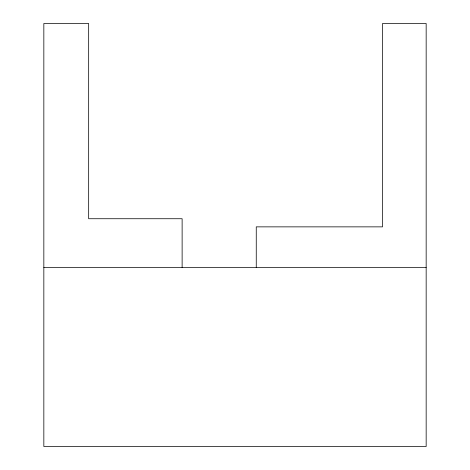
<?xml version="1.0" encoding="UTF-8"?>
<svg xmlns="http://www.w3.org/2000/svg" width="470" height="470" viewBox="0 0 470 470"><rect width="100%" height="100%" fill="white"/><g stroke="black" fill="none" stroke-linecap="round" stroke-linejoin="round"><path stroke-width="0.7" d="M43.839 267.536L426.161 267.536M256.256 267.536L256.256 226.863L382.533 226.863L382.533 23.5L426.161 23.5L426.161 446.5L43.839 446.5L43.839 23.5L88.665 23.5L88.665 218.732L182.125 218.732L182.125 267.536"/></g></svg>
